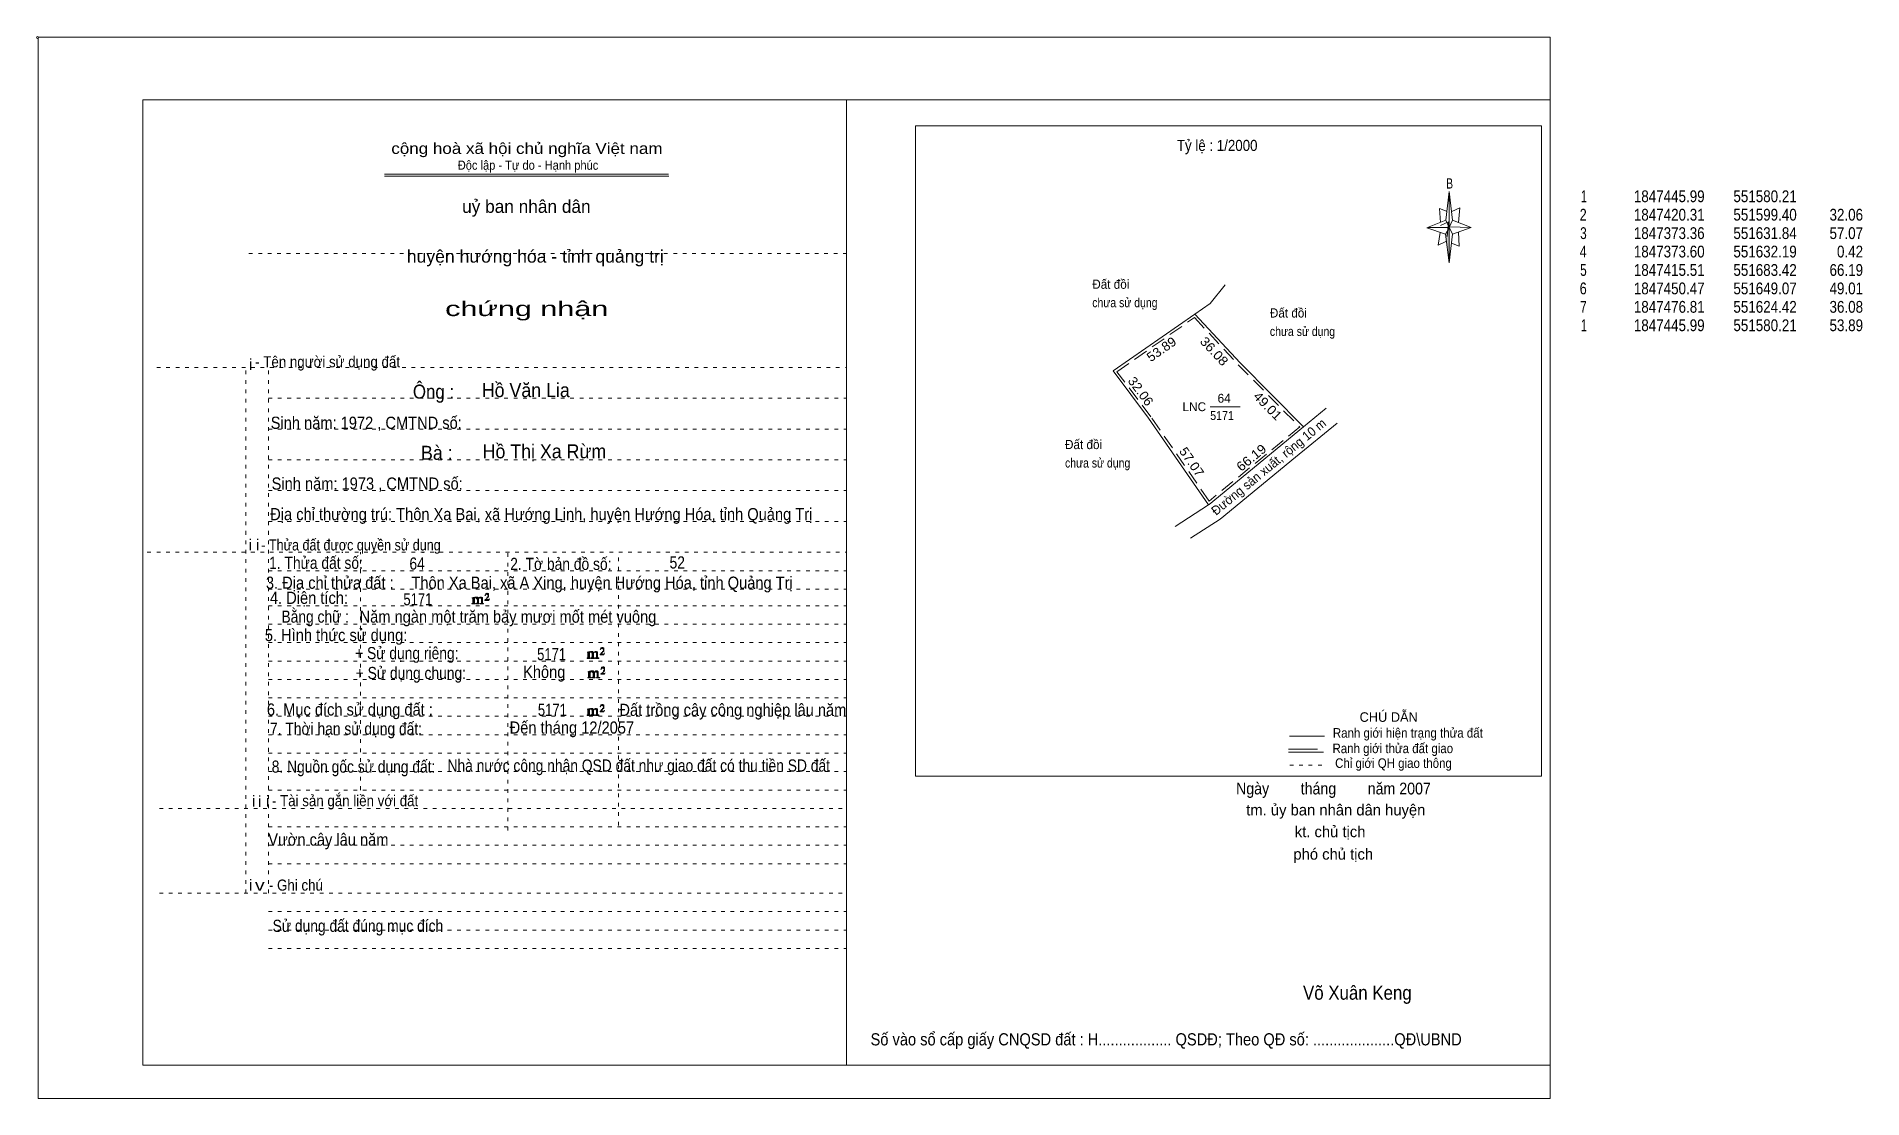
# Model space of a CAD drawing. Header units: centimetres. Extents: x -1.6 to 48, y -3.3 to 25.5.
import ezdxf
from ezdxf.enums import TextEntityAlignment as Align

# ---------------------------------------------------------------- set-up
doc = ezdxf.new("R2010")
doc.units = ezdxf.units.CM
doc.header["$LTSCALE"] = 0.13
for name, pattern in [('DOTTED', [1.5, 0.3, -1.2]), ('LONG_DASHED', [7.5, 6, -1.5]), ('MEDIUM_DASHED', [4.5, 3, -1.5])]:
    doc.linetypes.add(name, pattern=pattern)
for name, color, linetype, lineweight in [('1', 7, 'DOTTED', 13), ('10', 7, 'Continuous', 13), ('13', 7, 'Continuous', 13), ('4', 7, 'Continuous', 13), ('5', 7, 'Continuous', 13), ('50', 7, 'Continuous', 13)]:
    doc.layers.add(name, color=color, linetype=linetype, lineweight=lineweight)
doc.layers.add('30', color=7, linetype='Continuous')

msp = doc.modelspace()

# ---------------------------------------------------------------- hatches: boundary and pattern name
at = {"layer": '5'}
msp.add_hatch(color=256, dxfattribs=at).paths.add_polyline_path([(36.77, 20.31), (36.77, 19.35), (36.67, 20.13)])
at = {"layer": '50'}
for points in [[(10.27, 10.13), (10.27, 10.12), (10.27, 10.11), (10.25, 10.11), (10.24, 10.11), (10.24, 10.1), (10.33, 10.1), (10.33, 10.11), (10.32, 10.11), (10.31, 10.11), (10.31, 10.12), (10.31, 10.13), (10.31, 10.24), (10.31, 10.25), (10.32, 10.26), (10.34, 10.26), (10.35, 10.26), (10.36, 10.26), (10.37, 10.25), (10.39, 10.22), (10.39, 10.13), (10.37, 10.12), (10.37, 10.11), (10.36, 10.11), (10.35, 10.11), (10.35, 10.1), (10.44, 10.1), (10.44, 10.11), (10.43, 10.11), (10.42, 10.11), (10.42, 10.12), (10.42, 10.13), (10.42, 10.24), (10.44, 10.26), (10.45, 10.26), (10.46, 10.26), (10.49, 10.26), (10.49, 10.25), (10.5, 10.24), (10.5, 10.22), (10.5, 10.13), (10.5, 10.12), (10.49, 10.11), (10.49, 10.11), (10.47, 10.11), (10.47, 10.1), (10.56, 10.1), (10.56, 10.11), (10.55, 10.11), (10.54, 10.11), (10.53, 10.12), (10.53, 10.13), (10.53, 10.2), (10.53, 10.25), (10.53, 10.26), (10.52, 10.27), (10.5, 10.28), (10.47, 10.28), (10.46, 10.28), (10.44, 10.27), (10.41, 10.25), (10.41, 10.26), (10.4, 10.28), (10.39, 10.28), (10.37, 10.28), (10.35, 10.28), (10.34, 10.28), (10.32, 10.26), (10.31, 10.26), (10.31, 10.25), (10.31, 10.25), (10.31, 10.26), (10.31, 10.28), (10.24, 10.26), (10.24, 10.26), (10.25, 10.26), (10.27, 10.25), (10.27, 10.24), (10.27, 10.23)], [(10.69, 10.19), (10.72, 10.24), (10.72, 10.24), (10.71, 10.22), (10.69, 10.22), (10.68, 10.22), (10.63, 10.22), (10.66, 10.26), (10.67, 10.27), (10.69, 10.28), (10.69, 10.3), (10.69, 10.32), (10.69, 10.34), (10.69, 10.35), (10.69, 10.37), (10.68, 10.38), (10.67, 10.38), (10.66, 10.39), (10.65, 10.39), (10.63, 10.38), (10.63, 10.38), (10.62, 10.37), (10.61, 10.35), (10.59, 10.33), (10.61, 10.33), (10.61, 10.35), (10.62, 10.35), (10.63, 10.36), (10.65, 10.36), (10.66, 10.36), (10.67, 10.35), (10.68, 10.35), (10.68, 10.32), (10.68, 10.3), (10.66, 10.28), (10.66, 10.26), (10.65, 10.25), (10.59, 10.2), (10.59, 10.19)], [(13.39, 8.66), (13.39, 8.65), (13.39, 8.64), (13.38, 8.64), (13.37, 8.64), (13.37, 8.62), (13.45, 8.62), (13.45, 8.64), (13.44, 8.64), (13.43, 8.64), (13.43, 8.65), (13.43, 8.66), (13.43, 8.77), (13.43, 8.78), (13.44, 8.79), (13.47, 8.79), (13.48, 8.79), (13.49, 8.79), (13.5, 8.78), (13.51, 8.74), (13.51, 8.66), (13.5, 8.65), (13.5, 8.64), (13.49, 8.64), (13.48, 8.64), (13.48, 8.62), (13.57, 8.62), (13.57, 8.64), (13.55, 8.64), (13.54, 8.64), (13.54, 8.65), (13.54, 8.66), (13.54, 8.77), (13.57, 8.79), (13.58, 8.79), (13.59, 8.79), (13.61, 8.79), (13.61, 8.78), (13.62, 8.77), (13.62, 8.74), (13.62, 8.66), (13.62, 8.65), (13.61, 8.64), (13.61, 8.64), (13.6, 8.64), (13.6, 8.62), (13.69, 8.62), (13.69, 8.64), (13.67, 8.64), (13.66, 8.64), (13.65, 8.65), (13.65, 8.66), (13.65, 8.73), (13.65, 8.78), (13.65, 8.79), (13.64, 8.8), (13.62, 8.81), (13.6, 8.81), (13.59, 8.81), (13.57, 8.8), (13.53, 8.78), (13.53, 8.79), (13.52, 8.81), (13.51, 8.81), (13.5, 8.81), (13.48, 8.81), (13.47, 8.81), (13.44, 8.79), (13.43, 8.79), (13.43, 8.78), (13.43, 8.78), (13.43, 8.79), (13.43, 8.81), (13.37, 8.79), (13.37, 8.79), (13.38, 8.79), (13.39, 8.78), (13.39, 8.77), (13.39, 8.76)], [(13.82, 8.72), (13.84, 8.77), (13.84, 8.77), (13.83, 8.74), (13.82, 8.74), (13.81, 8.74), (13.75, 8.74), (13.79, 8.79), (13.8, 8.8), (13.82, 8.81), (13.82, 8.83), (13.82, 8.84), (13.82, 8.87), (13.82, 8.88), (13.82, 8.9), (13.81, 8.91), (13.8, 8.91), (13.79, 8.92), (13.77, 8.92), (13.75, 8.91), (13.75, 8.91), (13.74, 8.9), (13.73, 8.88), (13.72, 8.86), (13.73, 8.86), (13.73, 8.88), (13.74, 8.88), (13.75, 8.89), (13.77, 8.89), (13.79, 8.89), (13.8, 8.88), (13.81, 8.88), (13.81, 8.84), (13.81, 8.83), (13.79, 8.81), (13.79, 8.79), (13.77, 8.78), (13.72, 8.73), (13.72, 8.72)], [(13.41, 8.12), (13.41, 8.11), (13.41, 8.1), (13.4, 8.1), (13.39, 8.1), (13.39, 8.09), (13.48, 8.09), (13.48, 8.1), (13.47, 8.1), (13.45, 8.1), (13.45, 8.11), (13.45, 8.12), (13.45, 8.23), (13.45, 8.24), (13.47, 8.26), (13.49, 8.26), (13.5, 8.26), (13.51, 8.26), (13.52, 8.24), (13.53, 8.21), (13.53, 8.12), (13.52, 8.11), (13.52, 8.1), (13.51, 8.1), (13.5, 8.1), (13.5, 8.09), (13.59, 8.09), (13.59, 8.1), (13.58, 8.1), (13.57, 8.1), (13.57, 8.11), (13.57, 8.12), (13.57, 8.23), (13.59, 8.26), (13.6, 8.26), (13.61, 8.26), (13.63, 8.26), (13.63, 8.24), (13.64, 8.23), (13.64, 8.21), (13.64, 8.12), (13.64, 8.11), (13.63, 8.1), (13.63, 8.1), (13.62, 8.1), (13.62, 8.09), (13.71, 8.09), (13.71, 8.1), (13.7, 8.1), (13.69, 8.1), (13.67, 8.11), (13.67, 8.12), (13.67, 8.2), (13.67, 8.24), (13.67, 8.26), (13.66, 8.27), (13.64, 8.28), (13.62, 8.28), (13.61, 8.28), (13.59, 8.27), (13.55, 8.24), (13.55, 8.26), (13.54, 8.28), (13.53, 8.28), (13.52, 8.28), (13.5, 8.28), (13.49, 8.28), (13.47, 8.26), (13.45, 8.26), (13.45, 8.24), (13.45, 8.24), (13.45, 8.26), (13.45, 8.28), (13.39, 8.26), (13.39, 8.26), (13.4, 8.26), (13.41, 8.24), (13.41, 8.23), (13.41, 8.22)], [(13.84, 8.19), (13.86, 8.23), (13.86, 8.23), (13.85, 8.21), (13.84, 8.21), (13.83, 8.21), (13.77, 8.21), (13.81, 8.26), (13.82, 8.27), (13.84, 8.28), (13.84, 8.3), (13.84, 8.31), (13.84, 8.33), (13.84, 8.34), (13.84, 8.37), (13.83, 8.38), (13.82, 8.38), (13.81, 8.39), (13.8, 8.39), (13.77, 8.38), (13.77, 8.38), (13.76, 8.37), (13.75, 8.34), (13.74, 8.32), (13.75, 8.32), (13.75, 8.34), (13.76, 8.34), (13.77, 8.36), (13.8, 8.36), (13.81, 8.36), (13.82, 8.34), (13.83, 8.34), (13.83, 8.31), (13.83, 8.3), (13.81, 8.28), (13.81, 8.26), (13.8, 8.24), (13.74, 8.2), (13.74, 8.19)], [(13.39, 7.11), (13.39, 7.1), (13.39, 7.09), (13.38, 7.09), (13.37, 7.09), (13.37, 7.07), (13.45, 7.07), (13.45, 7.09), (13.44, 7.09), (13.43, 7.09), (13.43, 7.1), (13.43, 7.11), (13.43, 7.22), (13.43, 7.23), (13.44, 7.24), (13.47, 7.24), (13.48, 7.24), (13.49, 7.24), (13.5, 7.23), (13.51, 7.19), (13.51, 7.11), (13.5, 7.1), (13.5, 7.09), (13.49, 7.09), (13.48, 7.09), (13.48, 7.07), (13.57, 7.07), (13.57, 7.09), (13.55, 7.09), (13.54, 7.09), (13.54, 7.1), (13.54, 7.11), (13.54, 7.22), (13.57, 7.24), (13.58, 7.24), (13.59, 7.24), (13.61, 7.24), (13.61, 7.23), (13.62, 7.22), (13.62, 7.19), (13.62, 7.11), (13.62, 7.1), (13.61, 7.09), (13.61, 7.09), (13.6, 7.09), (13.6, 7.07), (13.69, 7.07), (13.69, 7.09), (13.67, 7.09), (13.66, 7.09), (13.65, 7.1), (13.65, 7.11), (13.65, 7.18), (13.65, 7.23), (13.65, 7.24), (13.64, 7.25), (13.62, 7.26), (13.6, 7.26), (13.59, 7.26), (13.57, 7.25), (13.53, 7.23), (13.53, 7.24), (13.52, 7.26), (13.51, 7.26), (13.5, 7.26), (13.48, 7.26), (13.47, 7.26), (13.44, 7.24), (13.43, 7.24), (13.43, 7.23), (13.43, 7.23), (13.43, 7.24), (13.43, 7.26), (13.37, 7.24), (13.37, 7.24), (13.38, 7.24), (13.39, 7.23), (13.39, 7.22), (13.39, 7.21)], [(13.82, 7.17), (13.84, 7.22), (13.84, 7.22), (13.83, 7.19), (13.82, 7.19), (13.81, 7.19), (13.75, 7.19), (13.79, 7.24), (13.8, 7.25), (13.82, 7.26), (13.82, 7.28), (13.82, 7.29), (13.82, 7.32), (13.82, 7.33), (13.82, 7.35), (13.81, 7.36), (13.8, 7.36), (13.79, 7.37), (13.77, 7.37), (13.75, 7.36), (13.75, 7.36), (13.74, 7.35), (13.73, 7.33), (13.72, 7.31), (13.73, 7.31), (13.73, 7.33), (13.74, 7.33), (13.75, 7.34), (13.77, 7.34), (13.79, 7.34), (13.8, 7.33), (13.81, 7.33), (13.81, 7.29), (13.81, 7.28), (13.79, 7.26), (13.79, 7.24), (13.77, 7.23), (13.72, 7.18), (13.72, 7.17)]]:
    msp.add_hatch(color=256, dxfattribs=at).paths.add_polyline_path(points)

# ---------------------------------------------------------------- linework, layer by layer
at = {"layer": '1', "linetype": 'Continuous'}
for p, q in [((1.31, -2.42), (1.31, 23.78)), ((1.31, 23.78), (39.51, 23.78)), ((20.41, -2.42), (20.41, 23.78)), ((39.51, -2.42), (39.51, 23.78)), ((7.87, 21.76), (15.58, 21.76)), ((7.87, 21.71), (15.59, 21.71)), ((36.67, 20.13), (36.16, 20.3)), ((1.31, -2.42), (39.51, -2.42))]:
    msp.add_line(p, q, dxfattribs=at)
at = {"layer": '1'}
for p, q in [((4.19, 19.61), (20.41, 19.61)), ((1.69, 16.51), (20.41, 16.51)), ((4.11, 2.25), (4.11, 16.51)), ((4.72, 2.25), (4.72, 16.51)), ((4.72, 15.68), (20.41, 15.68)), ((4.72, 14.84), (20.41, 14.84)), ((4.72, 14.01), (20.41, 14.01)), ((4.72, 13.18), (20.41, 13.18)), ((4.72, 12.34), (20.41, 12.34)), ((1.43, 11.5), (20.41, 11.5)), ((7.22, 5.05), (7.22, 11.5)), ((11.22, 3.95), (11.22, 11.5)), ((14.22, 4.09), (14.22, 11.5)), ((4.72, 11), (20.41, 11)), ((4.72, 10.5), (20.41, 10.5)), ((4.72, 10.05), (20.41, 10.05)), ((4.72, 9.55), (20.41, 9.55)), ((4.72, 9.05), (20.41, 9.05)), ((4.72, 8.55), (20.41, 8.55)), ((4.72, 8.05), (20.41, 8.05)), ((4.72, 7.55), (20.41, 7.55)), ((4.72, 7.05), (20.41, 7.05)), ((4.72, 6.55), (20.41, 6.55)), ((4.72, 6.05), (20.41, 6.05)), ((4.72, 5.55), (20.41, 5.55)), ((4.72, 5.05), (20.41, 5.05)), ((1.76, 4.55), (20.41, 4.55)), ((4.72, 4.05), (20.41, 4.05)), ((4.72, 3.55), (20.41, 3.55)), ((4.72, 3.05), (20.41, 3.05)), ((1.76, 2.25), (20.41, 2.25)), ((4.72, 1.75), (20.41, 1.75)), ((4.72, 1.25), (20.41, 1.25)), ((4.72, 0.75), (20.41, 0.75))]:
    msp.add_line(p, q, dxfattribs=at)
at = {"layer": '1', "linetype": 'Continuous'}
msp.add_lwpolyline([(-1.53, -3.32), (39.51, -3.32), (39.51, 25.48), (-1.53, 25.48)], close=True, dxfattribs=at)
msp.add_lwpolyline([(36.68, 19.93), (36.47, 19.83), (36.52, 20.18)], dxfattribs=at)
at = {"layer": '10'}
for p, q in [((30.28, 18.25), (30.69, 18.76)), ((29.86, 17.96), (30.28, 18.25)), ((33.43, 15.41), (32.81, 14.9)), ((33.73, 15), (32.6, 14.08)), ((30.23, 12.79), (29.33, 12.2))]:
    msp.add_line(p, q, dxfattribs=at)
at = {"layer": '10', "linetype": 'MEDIUM_DASHED'}
msp.add_line((32.71, 14.9), (30.25, 12.89), dxfattribs=at)
at = {"layer": '10'}
for points in [[(30.23, 12.79), (28.61, 15.14), (27.65, 16.42), (29.86, 17.96)], [(29.86, 17.96), (31.09, 16.64), (32.81, 14.9)], [(32.81, 14.9), (30.25, 12.8), (30.23, 12.79)], [(29.75, 11.88), (30.55, 12.4), (32.6, 14.08)]]:
    msp.add_lwpolyline(points, dxfattribs=at)
at = {"layer": '10', "linetype": 'MEDIUM_DASHED'}
for points in [[(30.25, 12.89), (28.67, 15.18), (27.75, 16.4), (29.85, 17.87)], [(29.85, 17.87), (31.04, 16.59), (32.71, 14.9)]]:
    msp.add_lwpolyline(points, dxfattribs=at)
at = {"layer": '13'}
msp.add_line((30.28, 15.45), (31.09, 15.45), dxfattribs=at)
at = {"layer": '4'}
for p, q in [((32.43, 6.51), (33.38, 6.51)), ((32.41, 6.08), (33.36, 6.08))]:
    msp.add_line(p, q, dxfattribs=at)
at = {"layer": '4', "linetype": 'LONG_DASHED'}
msp.add_line((32.41, 6.16), (33.36, 6.16), dxfattribs=at)
at = {"layer": '4', "linetype": 'DOTTED'}
msp.add_line((32.44, 5.72), (33.43, 5.72), dxfattribs=at)
at = {"layer": '4'}
msp.add_lwpolyline([(22.28, 23.07), (39.27, 23.07), (39.27, 5.43), (22.28, 5.43)], close=True, dxfattribs=at)
msp.add_circle((-1.55, 25.47), 0.025, dxfattribs=at)
at = {"layer": '5'}
for p, q in [((36.68, 20.51), (36.77, 21.29)), ((36.86, 20.51), (37.36, 20.31)), ((36.86, 20.13), (36.77, 19.35)), ((37.04, 19.81), (36.83, 19.89)), ((37.02, 20.19), (37.04, 19.81))]:
    msp.add_line(p, q, dxfattribs=at)
for points in [[(36.71, 20.75), (36.5, 20.83), (36.53, 20.45)], [(36.84, 20.75), (37.06, 20.85), (37.02, 20.45)], [(36.77, 20.31), (36.68, 20.51), (36.18, 20.31)], [(36.53, 20.37), (36.75, 20.47), (36.71, 20.07)], [(36.77, 20.31), (36.86, 20.13), (37.36, 20.31)]]:
    msp.add_lwpolyline(points, dxfattribs=at)
for points in [[(36.77, 21.29), (36.86, 20.51), (36.77, 20.31)], [(36.77, 20.31), (36.18, 20.31), (36.68, 20.51), (36.86, 20.13), (37.36, 20.31), (36.77, 20.33)], [(36.77, 20.31), (36.77, 19.35), (36.67, 20.13)]]:
    msp.add_lwpolyline(points, close=True, dxfattribs=at)
at = {"layer": '50'}
for points in [[(10.27, 10.13), (10.27, 10.12), (10.27, 10.11), (10.25, 10.11), (10.24, 10.11), (10.24, 10.1), (10.33, 10.1), (10.33, 10.11), (10.32, 10.11), (10.31, 10.11), (10.31, 10.12), (10.31, 10.13), (10.31, 10.24), (10.31, 10.25), (10.32, 10.26), (10.34, 10.26), (10.35, 10.26), (10.36, 10.26), (10.37, 10.25), (10.39, 10.22), (10.39, 10.13), (10.37, 10.12), (10.37, 10.11), (10.36, 10.11), (10.35, 10.11), (10.35, 10.1), (10.44, 10.1), (10.44, 10.11), (10.43, 10.11), (10.42, 10.11), (10.42, 10.12), (10.42, 10.13), (10.42, 10.24), (10.44, 10.26), (10.45, 10.26), (10.46, 10.26), (10.49, 10.26), (10.49, 10.25), (10.5, 10.24), (10.5, 10.22), (10.5, 10.13), (10.5, 10.12), (10.49, 10.11), (10.49, 10.11), (10.47, 10.11), (10.47, 10.1), (10.56, 10.1), (10.56, 10.11), (10.55, 10.11), (10.54, 10.11), (10.53, 10.12), (10.53, 10.13), (10.53, 10.2), (10.53, 10.25), (10.53, 10.26), (10.52, 10.27), (10.5, 10.28), (10.47, 10.28), (10.46, 10.28), (10.44, 10.27), (10.41, 10.25), (10.41, 10.26), (10.4, 10.28), (10.39, 10.28), (10.37, 10.28), (10.35, 10.28), (10.34, 10.28), (10.32, 10.26), (10.31, 10.26), (10.31, 10.25), (10.31, 10.25), (10.31, 10.26), (10.31, 10.28), (10.24, 10.26), (10.24, 10.26), (10.25, 10.26), (10.27, 10.25), (10.27, 10.24), (10.27, 10.23)], [(10.69, 10.19), (10.72, 10.24), (10.72, 10.24), (10.71, 10.22), (10.69, 10.22), (10.68, 10.22), (10.63, 10.22), (10.66, 10.26), (10.67, 10.27), (10.69, 10.28), (10.69, 10.3), (10.69, 10.32), (10.69, 10.34), (10.69, 10.35), (10.69, 10.37), (10.68, 10.38), (10.67, 10.38), (10.66, 10.39), (10.65, 10.39), (10.63, 10.38), (10.63, 10.38), (10.62, 10.37), (10.61, 10.35), (10.59, 10.33), (10.61, 10.33), (10.61, 10.35), (10.62, 10.35), (10.63, 10.36), (10.65, 10.36), (10.66, 10.36), (10.67, 10.35), (10.68, 10.35), (10.68, 10.32), (10.68, 10.3), (10.66, 10.28), (10.66, 10.26), (10.65, 10.25), (10.59, 10.2), (10.59, 10.19)], [(13.39, 8.66), (13.39, 8.65), (13.39, 8.64), (13.38, 8.64), (13.37, 8.64), (13.37, 8.62), (13.45, 8.62), (13.45, 8.64), (13.44, 8.64), (13.43, 8.64), (13.43, 8.65), (13.43, 8.66), (13.43, 8.77), (13.43, 8.78), (13.44, 8.79), (13.47, 8.79), (13.48, 8.79), (13.49, 8.79), (13.5, 8.78), (13.51, 8.74), (13.51, 8.66), (13.5, 8.65), (13.5, 8.64), (13.49, 8.64), (13.48, 8.64), (13.48, 8.62), (13.57, 8.62), (13.57, 8.64), (13.55, 8.64), (13.54, 8.64), (13.54, 8.65), (13.54, 8.66), (13.54, 8.77), (13.57, 8.79), (13.58, 8.79), (13.59, 8.79), (13.61, 8.79), (13.61, 8.78), (13.62, 8.77), (13.62, 8.74), (13.62, 8.66), (13.62, 8.65), (13.61, 8.64), (13.61, 8.64), (13.6, 8.64), (13.6, 8.62), (13.69, 8.62), (13.69, 8.64), (13.67, 8.64), (13.66, 8.64), (13.65, 8.65), (13.65, 8.66), (13.65, 8.73), (13.65, 8.78), (13.65, 8.79), (13.64, 8.8), (13.62, 8.81), (13.6, 8.81), (13.59, 8.81), (13.57, 8.8), (13.53, 8.78), (13.53, 8.79), (13.52, 8.81), (13.51, 8.81), (13.5, 8.81), (13.48, 8.81), (13.47, 8.81), (13.44, 8.79), (13.43, 8.79), (13.43, 8.78), (13.43, 8.78), (13.43, 8.79), (13.43, 8.81), (13.37, 8.79), (13.37, 8.79), (13.38, 8.79), (13.39, 8.78), (13.39, 8.77), (13.39, 8.76)], [(13.82, 8.72), (13.84, 8.77), (13.84, 8.77), (13.83, 8.74), (13.82, 8.74), (13.81, 8.74), (13.75, 8.74), (13.79, 8.79), (13.8, 8.8), (13.82, 8.81), (13.82, 8.83), (13.82, 8.84), (13.82, 8.87), (13.82, 8.88), (13.82, 8.9), (13.81, 8.91), (13.8, 8.91), (13.79, 8.92), (13.77, 8.92), (13.75, 8.91), (13.75, 8.91), (13.74, 8.9), (13.73, 8.88), (13.72, 8.86), (13.73, 8.86), (13.73, 8.88), (13.74, 8.88), (13.75, 8.89), (13.77, 8.89), (13.79, 8.89), (13.8, 8.88), (13.81, 8.88), (13.81, 8.84), (13.81, 8.83), (13.79, 8.81), (13.79, 8.79), (13.77, 8.78), (13.72, 8.73), (13.72, 8.72)], [(13.41, 8.12), (13.41, 8.11), (13.41, 8.1), (13.4, 8.1), (13.39, 8.1), (13.39, 8.09), (13.48, 8.09), (13.48, 8.1), (13.47, 8.1), (13.45, 8.1), (13.45, 8.11), (13.45, 8.12), (13.45, 8.23), (13.45, 8.24), (13.47, 8.26), (13.49, 8.26), (13.5, 8.26), (13.51, 8.26), (13.52, 8.24), (13.53, 8.21), (13.53, 8.12), (13.52, 8.11), (13.52, 8.1), (13.51, 8.1), (13.5, 8.1), (13.5, 8.09), (13.59, 8.09), (13.59, 8.1), (13.58, 8.1), (13.57, 8.1), (13.57, 8.11), (13.57, 8.12), (13.57, 8.23), (13.59, 8.26), (13.6, 8.26), (13.61, 8.26), (13.63, 8.26), (13.63, 8.24), (13.64, 8.23), (13.64, 8.21), (13.64, 8.12), (13.64, 8.11), (13.63, 8.1), (13.63, 8.1), (13.62, 8.1), (13.62, 8.09), (13.71, 8.09), (13.71, 8.1), (13.7, 8.1), (13.69, 8.1), (13.67, 8.11), (13.67, 8.12), (13.67, 8.2), (13.67, 8.24), (13.67, 8.26), (13.66, 8.27), (13.64, 8.28), (13.62, 8.28), (13.61, 8.28), (13.59, 8.27), (13.55, 8.24), (13.55, 8.26), (13.54, 8.28), (13.53, 8.28), (13.52, 8.28), (13.5, 8.28), (13.49, 8.28), (13.47, 8.26), (13.45, 8.26), (13.45, 8.24), (13.45, 8.24), (13.45, 8.26), (13.45, 8.28), (13.39, 8.26), (13.39, 8.26), (13.4, 8.26), (13.41, 8.24), (13.41, 8.23), (13.41, 8.22)], [(13.84, 8.19), (13.86, 8.23), (13.86, 8.23), (13.85, 8.21), (13.84, 8.21), (13.83, 8.21), (13.77, 8.21), (13.81, 8.26), (13.82, 8.27), (13.84, 8.28), (13.84, 8.3), (13.84, 8.31), (13.84, 8.33), (13.84, 8.34), (13.84, 8.37), (13.83, 8.38), (13.82, 8.38), (13.81, 8.39), (13.8, 8.39), (13.77, 8.38), (13.77, 8.38), (13.76, 8.37), (13.75, 8.34), (13.74, 8.32), (13.75, 8.32), (13.75, 8.34), (13.76, 8.34), (13.77, 8.36), (13.8, 8.36), (13.81, 8.36), (13.82, 8.34), (13.83, 8.34), (13.83, 8.31), (13.83, 8.3), (13.81, 8.28), (13.81, 8.26), (13.8, 8.24), (13.74, 8.2), (13.74, 8.19)], [(13.39, 7.11), (13.39, 7.1), (13.39, 7.09), (13.38, 7.09), (13.37, 7.09), (13.37, 7.07), (13.45, 7.07), (13.45, 7.09), (13.44, 7.09), (13.43, 7.09), (13.43, 7.1), (13.43, 7.11), (13.43, 7.22), (13.43, 7.23), (13.44, 7.24), (13.47, 7.24), (13.48, 7.24), (13.49, 7.24), (13.5, 7.23), (13.51, 7.19), (13.51, 7.11), (13.5, 7.1), (13.5, 7.09), (13.49, 7.09), (13.48, 7.09), (13.48, 7.07), (13.57, 7.07), (13.57, 7.09), (13.55, 7.09), (13.54, 7.09), (13.54, 7.1), (13.54, 7.11), (13.54, 7.22), (13.57, 7.24), (13.58, 7.24), (13.59, 7.24), (13.61, 7.24), (13.61, 7.23), (13.62, 7.22), (13.62, 7.19), (13.62, 7.11), (13.62, 7.1), (13.61, 7.09), (13.61, 7.09), (13.6, 7.09), (13.6, 7.07), (13.69, 7.07), (13.69, 7.09), (13.67, 7.09), (13.66, 7.09), (13.65, 7.1), (13.65, 7.11), (13.65, 7.18), (13.65, 7.23), (13.65, 7.24), (13.64, 7.25), (13.62, 7.26), (13.6, 7.26), (13.59, 7.26), (13.57, 7.25), (13.53, 7.23), (13.53, 7.24), (13.52, 7.26), (13.51, 7.26), (13.5, 7.26), (13.48, 7.26), (13.47, 7.26), (13.44, 7.24), (13.43, 7.24), (13.43, 7.23), (13.43, 7.23), (13.43, 7.24), (13.43, 7.26), (13.37, 7.24), (13.37, 7.24), (13.38, 7.24), (13.39, 7.23), (13.39, 7.22), (13.39, 7.21)], [(13.82, 7.17), (13.84, 7.22), (13.84, 7.22), (13.83, 7.19), (13.82, 7.19), (13.81, 7.19), (13.75, 7.19), (13.79, 7.24), (13.8, 7.25), (13.82, 7.26), (13.82, 7.28), (13.82, 7.29), (13.82, 7.32), (13.82, 7.33), (13.82, 7.35), (13.81, 7.36), (13.8, 7.36), (13.79, 7.37), (13.77, 7.37), (13.75, 7.36), (13.75, 7.36), (13.74, 7.35), (13.73, 7.33), (13.72, 7.31), (13.73, 7.31), (13.73, 7.33), (13.74, 7.33), (13.75, 7.34), (13.77, 7.34), (13.79, 7.34), (13.8, 7.33), (13.81, 7.33), (13.81, 7.29), (13.81, 7.28), (13.79, 7.26), (13.79, 7.24), (13.77, 7.23), (13.72, 7.18), (13.72, 7.17)]]:
    msp.add_lwpolyline(points, close=True, dxfattribs=at)

# ---------------------------------------------------------------- texts
at = {"layer": '1'}
for s, height, width, p in [('cộng hoà xã hội chủ nghĩa Việt nam', 0.3, 1.15, (11.735, 22.31)), ('Độc lập - Tự do - Hạnh phúc', 0.25, 0.9, (11.765, 21.88)), ('chứng nhận', 0.4, 1.55, (11.73, 17.91)), ('- Tên người sử dụng đất', 0.3, 0.9, (6.325, 16.52)), ('- Thửa đất được quyền sử dụng', 0.3, 0.85, (6.96, 11.55)), ('- Tài sản gắn liền với đất ', 0.3, 0.9, (6.85, 4.61)), ('v', 0.3, 1.3, (4.485, 2.32)), ('- Ghi chú', 0.3, 0.9, (5.465, 2.32))]:
    msp.add_text(s, height=height, dxfattribs=dict(at, width=width)).set_placement(p, align=Align.CENTER)
for s, height, p in [('uỷ ban nhân dân', 0.35, (11.72, 20.71)), ('i', 0.3, (4.235, 16.45)), ('i', 0.3, (4.225, 11.55)), ('i', 0.3, (4.425, 11.55)), ('i', 0.3, (4.315, 4.6)), ('i', 0.3, (4.485, 4.59)), ('i', 0.3, (4.695, 4.6)), ('i', 0.3, (4.235, 2.32))]:
    msp.add_text(s, height=height, dxfattribs=at).set_placement(p, align=Align.CENTER)
at = {"layer": '10', "width": 0.9}
for s, height, p in [('Tỷ lệ : 1/2000', 0.3, (30.47, 22.39)), ('Võ Xuân Keng', 0.38, (34.275, -0.64))]:
    msp.add_text(s, height=height, dxfattribs=at).set_placement(p, align=Align.CENTER)
at = {"layer": '10'}
for s, width, p in [('Đất đồi', 0.95, (27.08, 18.65)), ('chưa sử dụng', 0.85, (27.08, 18.15)), ('Đất đồi', 0.95, (31.9, 17.87)), ('chưa sử dụng', 0.85, (31.9, 17.37)), ('Đất đồi', 0.95, (26.34, 14.3)), ('chưa sử dụng', 0.85, (26.34, 13.8))]:
    msp.add_text(s, height=0.25, dxfattribs=dict(at, width=width)).set_placement(p)
at = {"layer": '10', "width": 0.95}
msp.add_text('Đường sản xuất, rộng 10 m', height=0.2499, rotation=39.335, dxfattribs=at).set_placement((31.946, 13.723), align=Align.CENTER)
at = {"layer": '13'}
msp.add_text('LNC', height=0.2399, dxfattribs=at).set_placement((30.17, 15.33), align=Align.RIGHT)
msp.add_text('64', height=0.2399, dxfattribs=at).set_placement((30.48, 15.56))
at = {"layer": '13', "width": 0.9}
msp.add_text('5171', height=0.2399, dxfattribs=at).set_placement((30.28, 15.09))
at = {"layer": '30'}
for s, width, p in [('1', 0.65, (40.5, 21)), ('1847445.99', 0.85, (43.7, 21)), ('551580.21', 0.85, (46.2, 21)), ('551580.21', 0.85, (46.2, 21)), ('2', 0.8, (40.5, 20.5)), ('1847420.31', 0.85, (43.7, 20.5)), ('551599.40', 0.85, (46.2, 20.5)), ('32.06', 0.85, (48, 20.5)), ('3', 0.75, (40.5, 20)), ('1847373.36', 0.85, (43.7, 20)), ('551631.84', 0.85, (46.2, 20)), ('57.07', 0.85, (48, 20)), ('1847373.60', 0.85, (43.7, 19.5)), ('551632.19', 0.85, (46.2, 19.5)), ('0.42', 0.85, (48, 19.5)), ('4', 0.8, (40.5, 19.5)), ('5', 0.75, (40.5, 19)), ('1847415.51', 0.85, (43.7, 19)), ('551683.42', 0.85, (46.2, 19)), ('66.19', 0.85, (48, 19)), ('6', 0.8, (40.5, 18.5)), ('1847450.47', 0.85, (43.7, 18.5)), ('551649.07', 0.85, (46.2, 18.5)), ('49.01', 0.85, (48, 18.5)), ('7', 0.75, (40.5, 18)), ('1847476.81', 0.85, (43.7, 18)), ('551624.42', 0.85, (46.2, 18)), ('36.08', 0.85, (48, 18)), ('1', 0.65, (40.5, 17.5)), ('1847445.99', 0.85, (43.7, 17.5)), ('551580.21', 0.85, (46.2, 17.5)), ('53.89', 0.85, (48, 17.5))]:
    msp.add_text(s, height=0.32, dxfattribs=dict(at, width=width)).set_placement(p, align=Align.RIGHT)
for s, rotation, width, p in [('53.89', 34.881, 1.05, (29.029, 16.907)), ('36.08', 313.102, 1.1, (30.297, 16.87)), ('32.06', 306.77, 1.05, (28.293, 15.795)), ('49.01', 314.496, 1.1, (31.752, 15.383)), ('66.19', 39.286, 1.1, (31.476, 13.971)), ('57.07', 304.642, 1.05, (29.675, 13.881))]:
    msp.add_text(s, height=0.25, rotation=rotation, dxfattribs=dict(at, width=width)).set_placement(p, align=Align.CENTER)
at = {"layer": '4'}
msp.add_text('CHÚ DẪN', height=0.2591, dxfattribs=at).set_placement((35.125, 6.9), align=Align.CENTER)
at = {"layer": '4', "width": 0.9}
for s, p in [('Ranh giới hiện trạng thửa đất', (35.645, 6.47)), ('Ranh giới thửa đất giao ', (35.28, 6.05)), ('Chỉ giới QH giao thông', (35.255, 5.65))]:
    msp.add_text(s, height=0.2591, dxfattribs=at).set_placement(p, align=Align.CENTER)
at = {"layer": '5', "width": 0.75}
msp.add_text('B', height=0.276, dxfattribs=at).set_placement((36.78, 21.37), align=Align.CENTER)
at = {"layer": '50'}
for s, height, width, p in [('  huyện hướng hóa - tỉnh quảng trị', 0.34, 1.05, (11.83, 19.36)), ('Ông :', 0.38, 0.9, (9.2, 15.67)), ('Hồ Văn Lia', 0.38, 0.95, (11.705, 15.71)), ('Sinh năm: 1972 , CMTND số: ', 0.33, 0.9, (7.43, 14.85)), ('Bà :', 0.38, 0.95, (9.29, 14.01)), ('Hồ Thị Xa Rừm', 0.38, 0.95, (12.21, 14.05)), ('Sinh năm: 1973 , CMTND số:  ', 0.33, 0.9, (7.51, 13.2)), ('Địa chỉ thường trú: Thôn Xa Bai, xã Hướng Linh, huyện Hướng Hóa, tỉnh Quảng Trị', 0.33, 0.9, (12.125, 12.37)), ('1. Thửa đất số:  ', 0.33, 0.85, (6.115, 11.05)), ('64', 0.33, 0.85, (8.755, 11.03)), ('2. Tờ bản đồ số:  ', 0.33, 0.85, (12.76, 11.02)), ('52', 0.33, 0.85, (15.815, 11.06)), ('3. Địa chỉ thửa đất : ', 0.33, 0.9, (6.44, 10.51)), ('4. Diện tích: ', 0.33, 0.9, (5.875, 10.1)), ('Thôn Xa Bai, xã A Xing, huyện Hướng Hóa, tỉnh Quảng Trị', 0.33, 0.9, (13.775, 10.51)), ('Bằng chữ :', 0.33, 0.85, (5.99, 9.59)), ('Năm ngàn một trăm bảy mươi mốt mét vuông', 0.33, 0.9, (11.22, 9.59)), ('5171', 0.33, 0.8, (8.775, 10.06)), ('5. Hình thức sử dụng:', 0.33, 0.9, (6.555, 9.09)), ('+ Sử dụng riêng:', 0.33, 0.85, (8.475, 8.6)), ('Không', 0.33, 0.9, (12.205, 8.09)), ('5171', 0.33, 0.8, (12.405, 8.57)), ('+ Sử dụng chung:', 0.33, 0.85, (8.585, 8.06)), ('6. Mục đích sử dụng đất :', 0.33, 0.9, (6.93, 7.07)), ('Đến tháng 12/2057', 0.33, 0.9, (12.955, 6.58)), ('5171', 0.33, 0.8, (12.425, 7.06)), ('Đất trồng cây công nghiệp lâu năm', 0.33, 0.9, (17.325, 7.06)), ('7. Thời hạn sử dụng đất:', 0.33, 0.85, (6.825, 6.55)), ('8. Nguồn gốc sử dụng đất:', 0.33, 0.85, (7.03, 5.52)), ('Nhà nước công nhận QSD đất như giao đất có thu tiền SD đất', 0.33, 0.85, (14.77, 5.55)), ('Ngày        tháng        năm 2007', 0.32, 0.9, (33.625, 4.93)), ('Vườn cây lâu năm', 0.33, 0.9, (6.345, 3.54)), ('Sử dụng đất đúng mục đích ', 0.33, 0.85, (7.2, 1.2)), ('Số vào sổ cấp giấy CNQSD đất : H.................. QSDĐ; Theo QĐ số: ....................QĐ\\UBND', 0.33, 0.9, (29.085, -1.88))]:
    msp.add_text(s, height=height, dxfattribs=dict(at, width=width)).set_placement(p, align=Align.CENTER)
for s, p in [('tm. ủy ban nhân dân huyện ', (33.745, 4.36)), ('kt. chủ tịch', (33.535, 3.77)), ('phó chủ tịch', (33.62, 3.16))]:
    msp.add_text(s, height=0.3, dxfattribs=at).set_placement(p, align=Align.CENTER)

doc.saveas('drawing.dxf')
